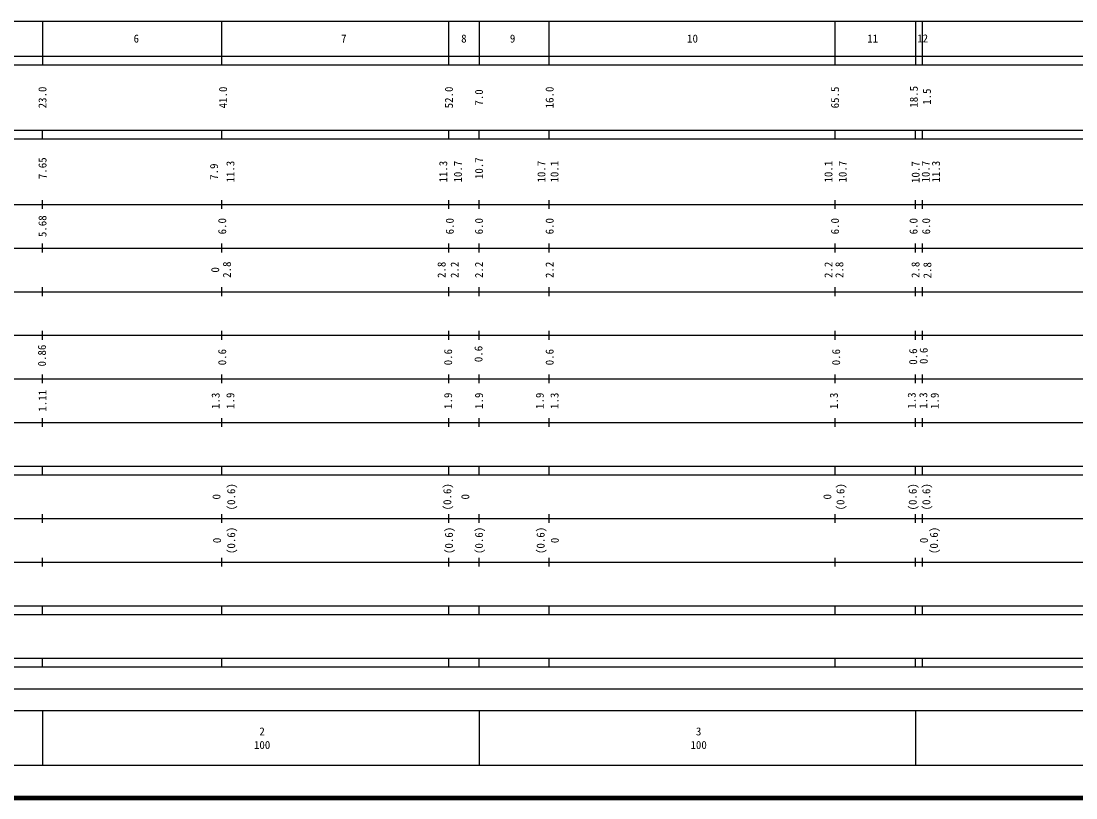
# Model space of a CAD drawing. Units: millimetres on the paper, enlarged 1000 times. Extents: x 40000 to 1265981, y 20000 to 380000.
# Drawn here: x 163079 to 404714, y 20000 to 198000 of the extents above; entities that cross this region are included whole.
import ezdxf
from ezdxf.enums import TextEntityAlignment as Align

# ---------------------------------------------------------------- set-up
doc = ezdxf.new("R2010")
doc.units = ezdxf.units.MM
doc.header["$LTSCALE"] = 1000
doc.layers.add('M-TTL', color=2, linetype='Continuous', lineweight=140)
doc.layers.add('M-TTL-BAND', color=7, linetype='Continuous', lineweight=25)
doc.styles.add('ＭＳ ゴシック', font='')
doc.styles.get('ＭＳ ゴシック').set_extended_font_data('MS Gothic')

msp = doc.modelspace()

# ---------------------------------------------------------------- linework, layer by layer
at = {"layer": 'M-TTL'}
msp.add_line((40000, 20000), (680000, 20000), dxfattribs=at)
at = {"layer": 'M-TTL-BAND'}
for p, q in [((68000, 198000), (579000, 198000)), ((168000, 198000), (168000, 188000)), ((209000, 198000), (209000, 188000)), ((261000, 198000), (261000, 188000)), ((268000, 198000), (268000, 188000)), ((284000, 198000), (284000, 188000)), ((349500, 198000), (349500, 188000)), ((368000, 198000), (368000, 188000)), ((369500, 198000), (369500, 188000)), ((40000, 190000), (579000, 190000)), ((40000, 188000), (579000, 188000)), ((40000, 173000), (579000, 173000)), ((168000, 171000), (168000, 173000)), ((209000, 173000), (209000, 171000)), ((261000, 173000), (261000, 171000)), ((268000, 171000), (268000, 173000)), ((284000, 173000), (284000, 171000)), ((349500, 173000), (349500, 171000)), ((368000, 171000), (368000, 173000)), ((369500, 173000), (369500, 171000)), ((40000, 171000), (579000, 171000)), ((40000, 156000), (579000, 156000)), ((168000, 155000), (168000, 157000)), ((209000, 157000), (209000, 155000)), ((261000, 157000), (261000, 155000)), ((268000, 155000), (268000, 157000)), ((284000, 157000), (284000, 155000)), ((349500, 157000), (349500, 155000)), ((368000, 155000), (368000, 157000)), ((369500, 157000), (369500, 155000)), ((46000, 146000), (579000, 146000)), ((168000, 145000), (168000, 147000)), ((209000, 147000), (209000, 145000)), ((261000, 147000), (261000, 145000)), ((268000, 145000), (268000, 147000)), ((284000, 147000), (284000, 145000)), ((349500, 147000), (349500, 145000)), ((368000, 145000), (368000, 147000)), ((369500, 147000), (369500, 145000)), ((52000, 136000), (579000, 136000)), ((168000, 135000), (168000, 137000)), ((209000, 137000), (209000, 135000)), ((261000, 137000), (261000, 135000)), ((268000, 135000), (268000, 137000)), ((284000, 137000), (284000, 135000)), ((349500, 137000), (349500, 135000)), ((368000, 135000), (368000, 137000)), ((369500, 137000), (369500, 135000)), ((46000, 126000), (579000, 126000)), ((168000, 125000), (168000, 127000)), ((209000, 127000), (209000, 125000)), ((261000, 127000), (261000, 125000)), ((268000, 125000), (268000, 127000)), ((284000, 127000), (284000, 125000)), ((349500, 127000), (349500, 125000)), ((368000, 125000), (368000, 127000)), ((369500, 127000), (369500, 125000)), ((52000, 116000), (579000, 116000)), ((168000, 115000), (168000, 117000)), ((209000, 117000), (209000, 115000)), ((261000, 117000), (261000, 115000)), ((268000, 115000), (268000, 117000)), ((284000, 117000), (284000, 115000)), ((349500, 117000), (349500, 115000)), ((368000, 115000), (368000, 117000)), ((369500, 117000), (369500, 115000)), ((168000, 105000), (168000, 107000)), ((209000, 107000), (209000, 105000)), ((261000, 107000), (261000, 105000)), ((268000, 105000), (268000, 107000)), ((284000, 107000), (284000, 105000)), ((349500, 107000), (349500, 105000)), ((368000, 105000), (368000, 107000)), ((369500, 107000), (369500, 105000)), ((46000, 106000), (579000, 106000)), ((40000, 96000), (579000, 96000)), ((168000, 94000), (168000, 96000)), ((209000, 96000), (209000, 94000)), ((261000, 96000), (261000, 94000)), ((268000, 94000), (268000, 96000)), ((284000, 96000), (284000, 94000)), ((349500, 96000), (349500, 94000)), ((368000, 94000), (368000, 96000)), ((369500, 96000), (369500, 94000)), ((40000, 94000), (579000, 94000)), ((168000, 83000), (168000, 85000)), ((209000, 85000), (209000, 83000)), ((261000, 85000), (261000, 83000)), ((268000, 83000), (268000, 85000)), ((284000, 85000), (284000, 83000)), ((349500, 85000), (349500, 83000)), ((368000, 83000), (368000, 85000)), ((369500, 85000), (369500, 83000)), ((49000, 84000), (579000, 84000)), ((168000, 73000), (168000, 75000)), ((209000, 75000), (209000, 73000)), ((261000, 75000), (261000, 73000)), ((268000, 73000), (268000, 75000)), ((284000, 75000), (284000, 73000)), ((349500, 75000), (349500, 73000)), ((368000, 73000), (368000, 75000)), ((369500, 75000), (369500, 73000)), ((40000, 74000), (579000, 74000)), ((40000, 64000), (579000, 64000)), ((168000, 62000), (168000, 64000)), ((209000, 64000), (209000, 62000)), ((261000, 64000), (261000, 62000)), ((268000, 62000), (268000, 64000)), ((284000, 64000), (284000, 62000)), ((349500, 64000), (349500, 62000)), ((368000, 62000), (368000, 64000)), ((369500, 64000), (369500, 62000)), ((40000, 62000), (579000, 62000)), ((40000, 52000), (579000, 52000)), ((168000, 50000), (168000, 52000)), ((209000, 52000), (209000, 50000)), ((261000, 52000), (261000, 50000)), ((268000, 50000), (268000, 52000)), ((284000, 52000), (284000, 50000)), ((349500, 52000), (349500, 50000)), ((368000, 50000), (368000, 52000)), ((369500, 52000), (369500, 50000)), ((40000, 50000), (579000, 50000)), ((68000, 45000), (523000, 45000)), ((40000, 40000), (579000, 40000)), ((168000, 40000), (168000, 27500)), ((268000, 40000), (268000, 27500)), ((368000, 40000), (368000, 27500)), ((68000, 27500), (579000, 27500))]:
    msp.add_line(p, q, dxfattribs=at)

# ---------------------------------------------------------------- texts
at = {"layer": 'M-TTL-BAND', "style": 'ＭＳ ゴシック'}
for s, p in [('6', (189471, 194000)), ('7', (237012, 194000)), ('8', (264517, 194000)), ('9', (275676, 194000)), ('10', (316890, 194000)), ('11', (358142, 194000)), ('12', (369608, 194045)), ('2', (218288, 35238)), ('3', (318288, 35238)), ('100', (218288, 32131)), ('100', (318288, 32131))]:
    msp.add_text(s, height=1833, dxfattribs=at).set_placement(p, align=Align.MIDDLE_CENTER)
for s, p in [('23.0', (167967, 180500)), ('41.0', (209330, 180500)), ('52.0', (261082, 180500)), ('7.0', (267967, 180500)), ('16.0', (284145, 180500)), ('65.5', (349523, 180500)), ('18.5', (367575, 180648)), ('1.5', (370576, 180684)), ('7.65', (167984, 164287)), ('7.9', (207268, 163500)), ('11.3', (211018, 163500)), ('11.3', (259770, 163500)), ('10.7', (263145, 163500)), ('10.7', (267984, 164287)), ('10.7', (282270, 163500)), ('10.1', (285270, 163500)), ('10.1', (348023, 163500)), ('10.7', (351273, 163500)), ('10.7', (367984, 163388)), ('10.7', (370303, 163500)), ('11.3', (372653, 163500)), ('5.68', (167967, 151000)), ('6.0', (209143, 151000)), ('6.0', (261270, 151000)), ('6.0', (267967, 151000)), ('6.0', (284145, 151000)), ('6.0', (349523, 151000)), ('6.0', (367514, 151000)), ('6.0', (370407, 151000)), ('2.8', (210234, 141035)), ('2.8', (259395, 141000)), ('2.2', (262395, 141000)), ('2.2', (267967, 141000)), ('2.2', (284145, 141000)), ('2.2', (348023, 141000)), ('2.8', (350523, 141000)), ('2.8', (367967, 141000)), ('2.8', (370687, 140913)), ('0', (207539, 141000)), ('0.86', (167854, 121363)), ('0.6', (267854, 121721)), ('0.6', (209143, 121000)), ('0.6', (260895, 121000)), ('0.6', (284145, 121000)), ('0.6', (349773, 121000)), ('0.6', (367420, 121124)), ('0.6', (369837, 121294)), ('1.11', (167967, 111000)), ('1.3', (207643, 111000)), ('1.9', (211018, 111000)), ('1.9', (260895, 111000)), ('1.9', (267967, 111000)), ('1.9', (281895, 111000)), ('1.3', (285270, 111000)), ('1.3', (349273, 111000)), ('1.3', (367098, 111057)), ('1.3', (369756, 111057)), ('1.9', (372359, 110985)), ('0', (207830, 89000)), ('(0.6)', (211205, 89000)), ('(0.6)', (260707, 89000)), ('0', (264832, 89000)), ('0', (347773, 89000)), ('(0.6)', (350773, 89000)), ('(0.6)', (367318, 88984)), ('(0.6)', (370441, 89000)), ('(0.6)', (211205, 79000)), ('(0.6)', (261082, 79000)), ('(0.6)', (267985, 79000)), ('(0.6)', (282083, 79000)), ('(0.6)', (372194, 79000)), ('0', (207955, 79000)), ('0', (285333, 79000)), ('0', (369892, 79000))]:
    msp.add_text(s, height=1833, rotation=90, dxfattribs=at).set_placement(p, align=Align.MIDDLE_CENTER)

doc.saveas('drawing.dxf')
